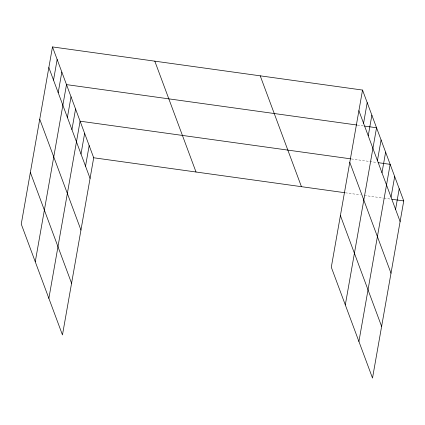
<?xml version="1.0" encoding="UTF-8"?>
<svg xmlns="http://www.w3.org/2000/svg" width="425" height="425" viewBox="0 0 425 425"><rect width="100%" height="100%" fill="white"/><g stroke="black" fill="none" stroke-linecap="round" stroke-linejoin="round"><path stroke-width="0.32" stroke-dasharray="2.12 1.59" d="M357.526 125.109L364.087 126.023M351.454 158.95L377.033 162.509M345.376 192.791L360.464 194.889M364.4 195.436L383.419 198.082M384.072 198.178L391.287 199.182"/><path stroke-width="0.64" d="M52.487 46.925L21.25 224.087L62.464 334.932L93.702 157.771L52.487 46.925L362.536 90.068L403.75 200.913L372.513 378.075L331.298 267.229L362.536 90.068M53.523 80.118L57.157 59.484M58.193 92.682L61.832 72.048M35.264 261.773L66.502 84.612L356.873 125.019M67.4 117.433L71.033 96.804M71.931 129.63L75.57 108.997M48.864 298.35L80.102 121.189L350.795 158.86M81 154.015L84.639 133.381M85.531 166.207L89.17 145.573M363.566 123.261L367.205 102.632M368.241 135.825L371.875 115.191M345.307 304.916L376.55 127.755L364.74 126.113M377.442 160.581L381.082 139.947M381.979 172.773L385.613 152.139M358.913 341.498L390.15 164.337L378.346 162.69M391.043 197.157L394.682 176.529M395.579 209.35L399.218 188.721M93.702 157.771L344.723 192.7M391.946 199.272L403.75 200.913M358.897 110.702L400.111 221.547M349.791 162.355L391.005 273.201M340.404 215.576L381.618 326.421M260.222 75.831L301.437 186.676M154.806 61.163L196.021 172.008M48.848 67.554L90.068 178.399M39.743 119.213L80.957 230.058M30.356 172.433L71.575 283.278"/></g></svg>
